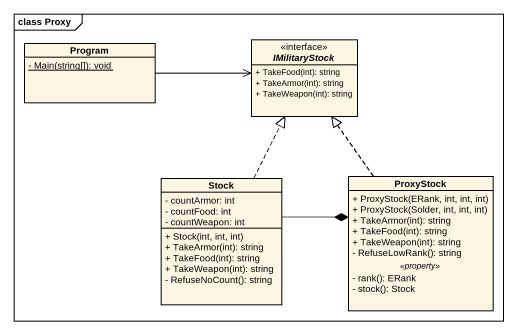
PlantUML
@startuml
mainframe class Proxy
hide circle
hide empty members
skinparam classAttributeIconSize 0
class Program {
  {static} - Main(string[]): void
}
interface IMilitaryStock {
  + TakeFood(int): string
  + TakeArmor(int): string
  + TakeWeapon(int): string
}
class Stock {
  - countArmor: int
  - countFood: int
  - countWeapon: int
  + Stock(int, int, int)
  + TakeArmor(int): string
  + TakeFood(int): string
  + TakeWeapon(int): string
  - RefuseNoCount(): string
}
class ProxyStock {
  + ProxyStock(ERank, int, int, int)
  + ProxyStock(Solder, int, int, int)
  + TakeArmor(int): string
  + TakeFood(int): string
  + TakeWeapon(int): string
  - RefuseLowRank(): string
  .. <<property>> ..
  - rank(): ERank
  - stock(): Stock
}
Program -right-> IMilitaryStock
Stock .up.|> IMilitaryStock
Stock -right-* ProxyStock
ProxyStock .up.|> IMilitaryStock
@enduml
